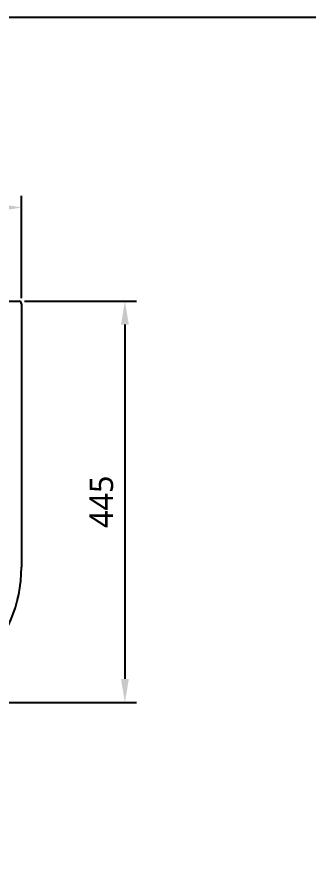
# Model space of a CAD drawing. Extents: x 7158 to 10258, y -4678 to -2578.
# Drawn here: x 8385 to 8708, y -3521 to -2578 of the extents above; entities that cross this region are included whole.
import ezdxf

# ---------------------------------------------------------------- set-up
doc = ezdxf.new("R2010")
doc.units = 0
doc.header["$LTSCALE"] = 20
doc.header["$MEASUREMENT"] = 0
doc.layers.get('0').update_dxf_attribs({"linetype": 'CONTINUOUS'})
doc.layers.get('DEFPOINTS').update_dxf_attribs({"linetype": 'CONTINUOUS'})
doc.layers.add('3', color=3, linetype='CONTINUOUS')
doc.layers.add('5', color=5, linetype='CONTINUOUS')
doc.styles.get("Standard").update_dxf_attribs({"font": 'NanumGothic.ttf'})
doc.dimstyles.get("Standard").update_dxf_attribs({"dimtxt": 2.5, "dimasz": 2, "dimexe": 2, "dimexo": 1, "dimgap": 1.5, "dimtad": 1, "dimdec": 0, "dimlfac": 10, "dimrnd": 0.5, "dimzin": 0, "dimdsep": 46, "dimtxsty": 'Standard', "dimcen": 0, "dimclrt": 2, "dimadec": 0, "dimazin": 0, "dimtfac": 1, "dimtdec": 0, "dimtmove": 0, "dimatfit": 3, "dimfxl": 1, "dimtolj": 1, "dimtzin": 0, "dimarcsym": 0})

# ---------------------------------------------------------------- blocks, each defined once
blk = doc.blocks.new('*D64')
at = {"color": 3, "lineweight": -2, "transparency": 16777216}
for p, q in [((8393.878224398339, -2893.163180721927), (8518.173551783728, -2893.163180721927)), ((8505.173551783728, -2919.163180721927), (8505.173551783728, -3312.163180721927)), ((8246.878224398339, -3338.163180721927), (8518.173551783728, -3338.163180721927))]:
    blk.add_line(p, q, dxfattribs=at)
at = {"color": 3, "transparency": 16777216}
for points in [[(8500.840218450394, -2919.163180721927), (8509.506885117062, -2919.163180721927), (8505.173551783728, -2893.163180721927)], [(8500.840218450394, -3312.163180721927), (8509.506885117062, -3312.163180721927), (8505.173551783728, -3338.163180721927)]]:
    blk.add_solid(points, dxfattribs=at)
at = {"layer": 'DEFPOINTS', "color": 0, "transparency": 16777216}
for p in [(8387.378224398339, -2893.163180721927), (8240.378224398339, -3338.163180721927), (8505.173551783728, -3338.163180721927)]:
    blk.add_point(p, dxfattribs=at)
at = {"color": 2, "transparency": 16777216, "insert": (8479.173551783728, -3115.663180721926), "char_height": 26, "attachment_point": 5, "rotation": 90}
blk.add_mtext('\\A1;445', dxfattribs=at)
blk = doc.blocks.new('*D65')
at = {"color": 3, "lineweight": -2, "transparency": 16777216}
for p, q in [((7885.378224398339, -2889.663180721927), (7885.378224398339, -2776.180422817031)), ((8390.378224398339, -2889.663180721927), (8390.378224398339, -2776.180422817031)), ((7911.378224398339, -2789.180422817031), (8364.378224398339, -2789.180422817031))]:
    blk.add_line(p, q, dxfattribs=at)
at = {"color": 3, "transparency": 16777216}
for points in [[(7911.378224398339, -2784.847089483697), (7911.378224398339, -2793.513756150364), (7885.378224398339, -2789.180422817031)], [(8364.378224398339, -2784.847089483697), (8364.378224398339, -2793.513756150364), (8390.378224398339, -2789.180422817031)]]:
    blk.add_solid(points, dxfattribs=at)
at = {"layer": 'DEFPOINTS', "color": 0, "transparency": 16777216}
for p in [(8390.378224398339, -2789.180422817031), (7885.378224398339, -2896.163180721927), (8390.378224398339, -2896.163180721927)]:
    blk.add_point(p, dxfattribs=at)
at = {"color": 2, "transparency": 16777216, "insert": (8137.878224398339, -2763.180422817031), "char_height": 26, "attachment_point": 5}
blk.add_mtext('\\A1;505', dxfattribs=at)

msp = doc.modelspace()

# ---------------------------------------------------------------- linework, layer by layer
at = {"layer": '3', "color": 7}
for p, q in [((7888.378224398339, -2893.163180721927), (8387.378224398339, -2893.163180721927)), ((8390.378224398339, -2896.163180721927), (8390.378224398339, -3188.163180721927))]:
    msp.add_line(p, q, dxfattribs=at)
for centre, radius, start, end in [((8387.378224398339, -2896.163180721927), 3, 0, 90), ((8240.378224398339, -3188.163180721927), 150, 270, 0)]:
    msp.add_arc(centre, radius, start, end, dxfattribs=at)
at = {"layer": '5'}
msp.add_lwpolyline([(7158.399714505147, -2577.940894522555), (10258.39971450515, -2577.940894522555), (10258.39971450515, -4677.940894522555), (7158.399714505147, -4677.940894522555)], close=True, dxfattribs=at)

# ---------------------------------------------------------------- dimensions: what is measured, and where the dimension line sits
dim = msp.add_linear_dim(base=(8390.378224398339, -2789.180422817031), p1=(7885.378224398339, -2896.163180721927), p2=(8390.378224398339, -2896.163180721927), dimstyle='Standard', override={"dimscale": 1.3, "dimtxt": 20, "dimasz": 20, "dimexe": 10, "dimexo": 5, "dimgap": 10, "dimlfac": 1, "dimzin": 8, "dimclrd": 3, "dimclre": 3, "dimfxl": 1.25, "dimarcsym": 1})
dim.commit()
dim.dimension.update_dxf_attribs({"geometry": '*D65', "text_midpoint": (8137.878224398339, -2763.180422817031)})
dim = msp.add_linear_dim(base=(8505.173551783728, -3338.163180721927), p1=(8387.378224398339, -2893.163180721927), p2=(8240.378224398339, -3338.163180721927), angle=90, dimstyle='Standard', override={"dimscale": 1.3, "dimtxt": 20, "dimasz": 20, "dimexe": 10, "dimexo": 5, "dimgap": 10, "dimlfac": 1, "dimzin": 8, "dimclrd": 3, "dimclre": 3, "dimfxl": 1.25, "dimarcsym": 1})
dim.commit()
dim.dimension.update_dxf_attribs({"geometry": '*D64', "text_midpoint": (8479.173551783728, -3115.663180721926)})

doc.saveas('drawing.dxf')
